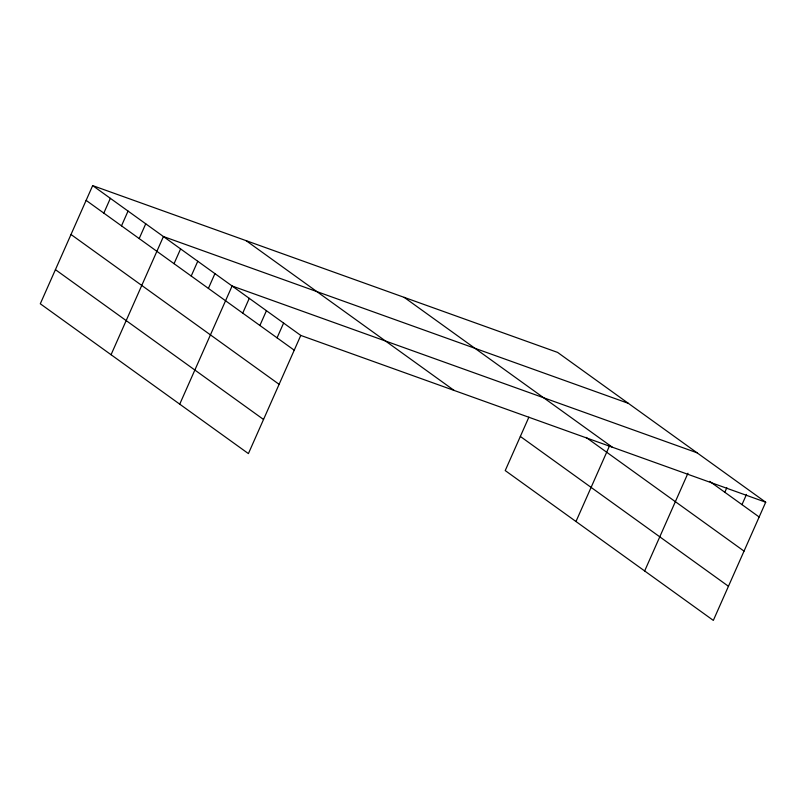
<?xml version="1.0" encoding="UTF-8"?>
<svg xmlns="http://www.w3.org/2000/svg" width="806" height="806" viewBox="0 0 806 806"><rect width="100%" height="100%" fill="white"/><g stroke="black" fill="none" stroke-linecap="round" stroke-linejoin="round"><path stroke-width="1.21" d="M92.67 185.602L40.3 303.781L248.409 453.597L300.779 335.427L92.67 185.602L557.591 352.403L765.7 502.219L713.33 620.398L505.221 470.573L528.887 417.165M103.813 213.106L110.351 198.336M121.505 225.841L128.043 211.071M139.186 238.576L145.735 223.806M111.057 354.721L163.427 236.541L628.348 403.343M174.046 263.673L180.594 248.903M191.213 276.035L197.762 261.265M208.391 288.397L214.93 273.627M179.738 404.159L232.098 285.989L697.029 452.781M242.727 313.111L249.266 298.351M259.895 325.473L266.433 310.703M277.062 337.835L283.611 323.065M575.978 521.512L609.709 445.406M644.659 570.95L687.961 473.233M724.816 492.275L726.831 487.731M741.983 504.627L746.517 494.41M300.779 335.427L765.7 502.219M709.673 481.363L759.151 516.989M404.169 297.354L612.278 447.179M586.043 437.376L744.039 551.113M520.344 436.449L728.453 586.274M246.092 240.651L454.201 390.467M86.121 200.372L294.23 350.197M70.999 234.496L279.108 384.321M55.423 269.657L263.532 419.473"/></g></svg>
